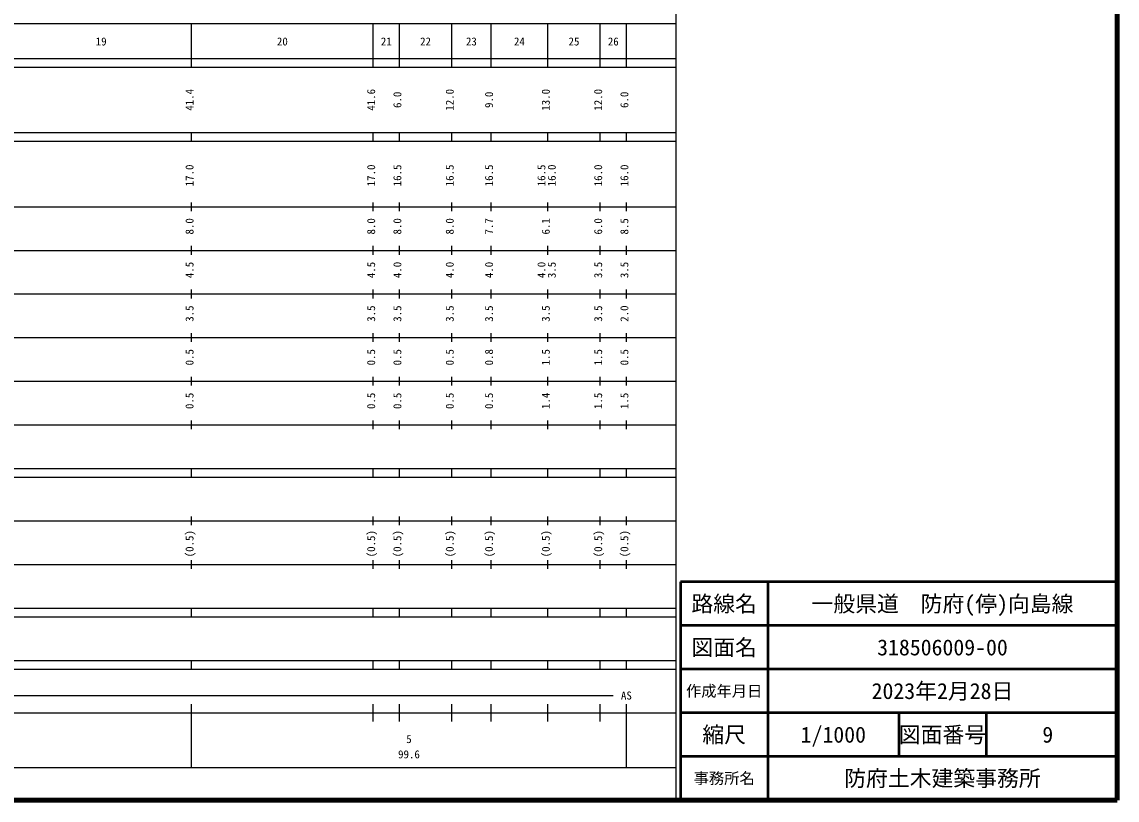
# Model space of a CAD drawing. Units: millimetres on the paper, enlarged 1000 times. Extents: x 40000 to 680000, y 20000 to 380000.
# Drawn here: x 429142 to 680000, y 20000 to 198357 of the extents above; entities that cross this region are included whole.
import ezdxf
from ezdxf.enums import TextEntityAlignment as Align

# ---------------------------------------------------------------- set-up
doc = ezdxf.new("R2010")
doc.units = ezdxf.units.MM
doc.header["$LTSCALE"] = 1000
for name, color, linetype, lineweight in [('M-TTL', 2, 'Continuous', 140), ('M-TTL-BAND', 7, 'Continuous', 25), ('M-TTL-FRAM', 2, 'Continuous', 50), ('M-TTL-LINE', 7, 'Continuous', 50)]:
    doc.layers.add(name, color=color, linetype=linetype, lineweight=lineweight)
doc.layers.add('M-TTL-TXT', color=7, linetype='Continuous')
doc.styles.add('ＭＳ ゴシック', font='')
doc.styles.get('ＭＳ ゴシック').set_extended_font_data('MS Gothic')

msp = doc.modelspace()

# ---------------------------------------------------------------- linework, layer by layer
at = {"layer": 'M-TTL'}
for p, q in [((680000, 20000), (680000, 380000)), ((40000, 20000), (680000, 20000))]:
    msp.add_line(p, q, dxfattribs=at)
at = {"layer": 'M-TTL-BAND'}
for p, q in [((579000, 20000), (579000, 370000)), ((68000, 198000), (579000, 198000)), ((468000, 188000), (468000, 198000)), ((509600, 188000), (509600, 198000)), ((515600, 188000), (515600, 198000)), ((527600, 188000), (527600, 198000)), ((536600, 188000), (536600, 198000)), ((549600, 188000), (549600, 198000)), ((561600, 188000), (561600, 198000)), ((567600, 188000), (567600, 198000)), ((40000, 190000), (579000, 190000)), ((40000, 188000), (579000, 188000)), ((40000, 173000), (579000, 173000)), ((40000, 171000), (579000, 171000)), ((468000, 171000), (468000, 173000)), ((509600, 171000), (509600, 173000)), ((515600, 171000), (515600, 173000)), ((527600, 171000), (527600, 173000)), ((536600, 171000), (536600, 173000)), ((549600, 171000), (549600, 173000)), ((561600, 171000), (561600, 173000)), ((567600, 171000), (567600, 173000)), ((40000, 156000), (579000, 156000)), ((468000, 155000), (468000, 157000)), ((509600, 155000), (509600, 157000)), ((515600, 155000), (515600, 157000)), ((527600, 155000), (527600, 157000)), ((536600, 155000), (536600, 157000)), ((549600, 155000), (549600, 157000)), ((561600, 155000), (561600, 157000)), ((567600, 155000), (567600, 157000)), ((46000, 146000), (579000, 146000)), ((468000, 145000), (468000, 147000)), ((509600, 145000), (509600, 147000)), ((515600, 145000), (515600, 147000)), ((527600, 145000), (527600, 147000)), ((536600, 145000), (536600, 147000)), ((549600, 145000), (549600, 147000)), ((561600, 145000), (561600, 147000)), ((567600, 145000), (567600, 147000)), ((52000, 136000), (579000, 136000)), ((468000, 135000), (468000, 137000)), ((509600, 135000), (509600, 137000)), ((515600, 135000), (515600, 137000)), ((527600, 135000), (527600, 137000)), ((536600, 135000), (536600, 137000)), ((549600, 135000), (549600, 137000)), ((561600, 135000), (561600, 137000)), ((567600, 135000), (567600, 137000)), ((46000, 126000), (579000, 126000)), ((468000, 125000), (468000, 127000)), ((509600, 125000), (509600, 127000)), ((515600, 125000), (515600, 127000)), ((527600, 125000), (527600, 127000)), ((536600, 125000), (536600, 127000)), ((549600, 125000), (549600, 127000)), ((561600, 125000), (561600, 127000)), ((567600, 125000), (567600, 127000)), ((52000, 116000), (579000, 116000)), ((468000, 115000), (468000, 117000)), ((509600, 115000), (509600, 117000)), ((515600, 115000), (515600, 117000)), ((527600, 115000), (527600, 117000)), ((536600, 115000), (536600, 117000)), ((549600, 115000), (549600, 117000)), ((561600, 115000), (561600, 117000)), ((567600, 115000), (567600, 117000)), ((46000, 106000), (579000, 106000)), ((468000, 105000), (468000, 107000)), ((509600, 105000), (509600, 107000)), ((515600, 105000), (515600, 107000)), ((527600, 105000), (527600, 107000)), ((536600, 105000), (536600, 107000)), ((549600, 105000), (549600, 107000)), ((561600, 105000), (561600, 107000)), ((567600, 105000), (567600, 107000)), ((40000, 96000), (579000, 96000)), ((468000, 94000), (468000, 96000)), ((509600, 94000), (509600, 96000)), ((515600, 94000), (515600, 96000)), ((527600, 94000), (527600, 96000)), ((536600, 94000), (536600, 96000)), ((549600, 94000), (549600, 96000)), ((561600, 94000), (561600, 96000)), ((567600, 94000), (567600, 96000)), ((40000, 94000), (579000, 94000)), ((49000, 84000), (579000, 84000)), ((468000, 83000), (468000, 85000)), ((509600, 83000), (509600, 85000)), ((515600, 83000), (515600, 85000)), ((527600, 83000), (527600, 85000)), ((536600, 83000), (536600, 85000)), ((549600, 83000), (549600, 85000)), ((561600, 83000), (561600, 85000)), ((567600, 83000), (567600, 85000)), ((40000, 74000), (579000, 74000)), ((468000, 73000), (468000, 75000)), ((509600, 73000), (509600, 75000)), ((515600, 73000), (515600, 75000)), ((527600, 73000), (527600, 75000)), ((536600, 73000), (536600, 75000)), ((549600, 73000), (549600, 75000)), ((561600, 73000), (561600, 75000)), ((567600, 73000), (567600, 75000)), ((40000, 64000), (579000, 64000)), ((468000, 62000), (468000, 64000)), ((509600, 62000), (509600, 64000)), ((515600, 62000), (515600, 64000)), ((527600, 62000), (527600, 64000)), ((536600, 62000), (536600, 64000)), ((549600, 62000), (549600, 64000)), ((561600, 62000), (561600, 64000)), ((567600, 62000), (567600, 64000)), ((40000, 62000), (579000, 62000)), ((40000, 52000), (579000, 52000)), ((468000, 50000), (468000, 52000)), ((509600, 50000), (509600, 52000)), ((515600, 50000), (515600, 52000)), ((527600, 50000), (527600, 52000)), ((536600, 50000), (536600, 52000)), ((549600, 50000), (549600, 52000)), ((561600, 50000), (561600, 52000)), ((567600, 50000), (567600, 52000)), ((40000, 50000), (579000, 50000)), ((71000, 44000), (564600, 44000)), ((468000, 27500), (468000, 42000)), ((509600, 38000), (509600, 42000)), ((515600, 38000), (515600, 42000)), ((527600, 38000), (527600, 42000)), ((536600, 38000), (536600, 42000)), ((549600, 38000), (549600, 42000)), ((561600, 38000), (561600, 42000)), ((567600, 27500), (567600, 42000)), ((40000, 40000), (579000, 40000)), ((68000, 27500), (579000, 27500))]:
    msp.add_line(p, q, dxfattribs=at)
at = {"layer": 'M-TTL-FRAM'}
for p, q in [((680000, 70000), (580000, 70000)), ((580000, 70000), (580000, 20000))]:
    msp.add_line(p, q, dxfattribs=at)
at = {"layer": 'M-TTL-LINE'}
for p, q in [((600000, 70000), (600000, 20000)), ((680000, 60000), (580000, 60000)), ((680000, 50000), (580000, 50000)), ((680000, 40000), (580000, 40000)), ((630000, 40000), (630000, 30000)), ((650000, 40000), (650000, 30000)), ((680000, 30000), (580000, 30000))]:
    msp.add_line(p, q, dxfattribs=at)

# ---------------------------------------------------------------- texts
at = {"layer": 'M-TTL-BAND', "style": 'ＭＳ ゴシック'}
for s, p in [('19', (447300, 192405)), ('20', (488800, 192405)), ('21', (512600, 192405)), ('22', (521600, 192405)), ('23', (532100, 192405)), ('24', (543100, 192405)), ('25', (555600, 192405)), ('26', (564600, 192405)), ('AS', (567600, 42500)), ('5', (517800, 32523)), ('99.6', (517800, 29033))]:
    msp.add_text(s, height=1833, dxfattribs=at).set_placement(p, align=Align.BOTTOM_CENTER)
for s, p in [('41.4', (469000, 180500)), ('41.6', (510600, 180500)), ('6.0', (516600, 180500)), ('12.0', (528600, 180500)), ('9.0', (537600, 180500)), ('13.0', (550600, 180500)), ('12.0', (562600, 180500)), ('6.0', (568600, 180500)), ('17.0', (469000, 163174)), ('17.0', (510600, 163174)), ('16.5', (516600, 163174)), ('16.5', (528600, 163174)), ('16.5', (537600, 163174)), ('16.5', (549600, 163174)), ('16.0', (551970, 163174)), ('16.0', (562600, 163174)), ('16.0', (568600, 163174)), ('8.0', (469000, 151500)), ('8.0', (510600, 151500)), ('8.0', (516600, 151500)), ('8.0', (528600, 151500)), ('7.7', (537600, 151500)), ('6.1', (550600, 151500)), ('6.0', (562600, 151500)), ('8.5', (568600, 151500)), ('4.5', (469000, 141500)), ('4.5', (510600, 141500)), ('4.0', (516600, 141500)), ('4.0', (528600, 141500)), ('4.0', (537600, 141500)), ('4.0', (549600, 141500)), ('3.5', (551970, 141500)), ('3.5', (562600, 141500)), ('3.5', (568600, 141500)), ('3.5', (469000, 131500)), ('3.5', (510600, 131500)), ('3.5', (516600, 131500)), ('3.5', (528600, 131500)), ('3.5', (537600, 131500)), ('3.5', (550600, 131500)), ('3.5', (562600, 131500)), ('2.0', (568600, 131500)), ('0.5', (469000, 121500)), ('0.5', (510600, 121500)), ('0.5', (516600, 121500)), ('0.5', (528600, 121500)), ('0.8', (537600, 121500)), ('1.5', (550600, 121500)), ('1.5', (562600, 121500)), ('0.5', (568600, 121500)), ('0.5', (469000, 111500)), ('0.5', (510600, 111500)), ('0.5', (516600, 111500)), ('0.5', (528600, 111500)), ('0.5', (537600, 111500)), ('1.4', (550600, 111500)), ('1.5', (562600, 111500)), ('1.5', (568600, 111500)), ('(0.5)', (469000, 78764)), ('(0.5)', (510600, 78764)), ('(0.5)', (516600, 78764)), ('(0.5)', (528600, 78764)), ('(0.5)', (537600, 78764)), ('(0.5)', (550600, 78764)), ('(0.5)', (562600, 78764)), ('(0.5)', (568600, 78764))]:
    msp.add_text(s, height=1833, rotation=90, dxfattribs=at).set_placement(p, align=Align.BOTTOM_CENTER)
at = {"layer": 'M-TTL-TXT', "style": 'ＭＳ ゴシック'}
for s, height, p in [('路線名', 3666, (590000, 65000)), ('路線名', 3666, (590000, 65000)), ('一般県道\u3000防府(停)向島線', 3666, (640000, 65000)), ('図面名', 3666, (590000, 55000)), ('図面名', 3666, (590000, 55000)), ('318506009-00', 3666, (640000, 55000)), ('作成年月日', 2566, (590000, 45000)), ('作成年月日', 2566, (590000, 45000)), ('2023年2月28日', 3666, (640000, 45000)), ('縮尺', 3666, (590000, 35000)), ('縮尺', 3666, (590000, 35000)), ('1/1000', 3666, (615000, 35000)), ('図面番号', 3666, (640000, 35000)), ('図面番号', 3666, (640000, 35000)), ('9', 3666, (664125, 35000)), ('事務所名', 2566, (590000, 25000)), ('事務所名', 2566, (590000, 25000)), ('防府土木建築事務所', 3666, (640000, 25000))]:
    msp.add_text(s, height=height, dxfattribs=at).set_placement(p, align=Align.MIDDLE_CENTER)

doc.saveas('drawing.dxf')
